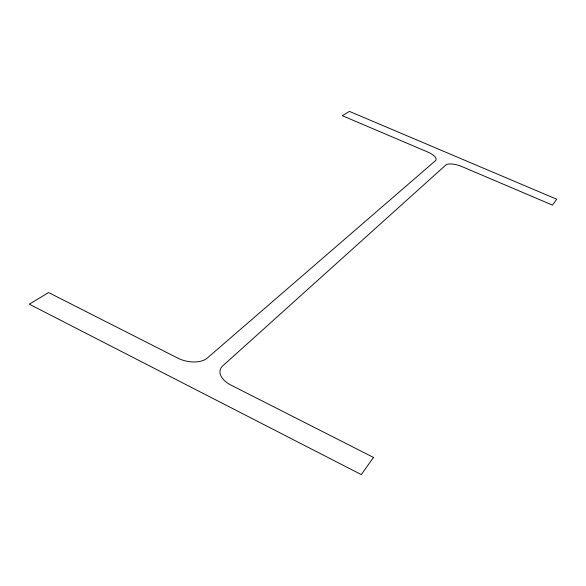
<?xml version="1.0" encoding="UTF-8"?>
<svg xmlns="http://www.w3.org/2000/svg" width="586" height="586" viewBox="0 0 586 586"><rect width="100%" height="100%" fill="white"/><g stroke="black" fill="none" stroke-linecap="round" stroke-linejoin="round"><path stroke-width="0.88" d="M373.487 457.424L361.298 474.594L29.3 304.178L48.601 292.56L177.829 358.134A21.572 12.328 12.4 0 0 207.283 358.061L435.427 160.718A13.463 4.915 18.3 0 0 427.59 151.972L342.312 115.684L349.432 111.406L556.7 199.218L552.51 205.129L461.966 166.6A13.603 4.988 19.1 0 0 445.712 165.113L222.775 365.854A21.741 12.745 14.6 0 0 230.899 385.068L373.487 457.424"/></g></svg>
